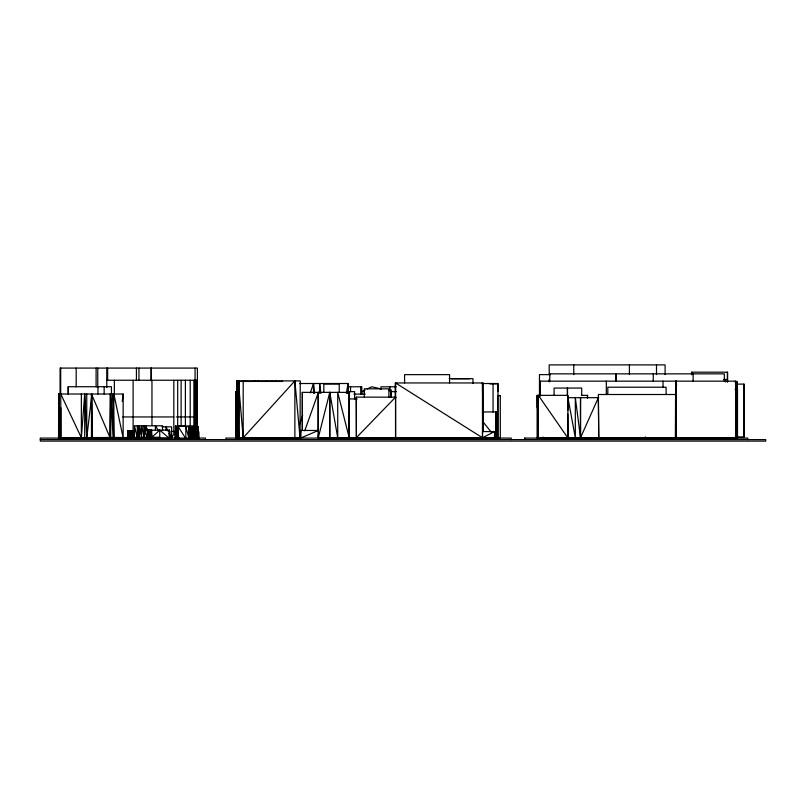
<?xml version="1.0" encoding="UTF-8"?>
<svg xmlns="http://www.w3.org/2000/svg" width="806" height="806" viewBox="0 0 806 806"><rect width="100%" height="100%" fill="white"/><g stroke="black" fill="none" stroke-linecap="round" stroke-linejoin="round"><path stroke-width="1.21" d="M178.035 438.676L178.045 426.293L185.823 426.293L185.823 438.676L178.035 426.293L178.045 438.676L198.115 438.676L198.115 426.636L185.682 426.636M237.367 394.507L236.863 380.906L236.853 437.779L236.853 380.906L300.235 380.906L300.044 438.081L300.668 430.464L300.668 438.081L318.31 430.464L318.39 392.361L304.779 430.767M302.31 430.394L302.351 392.361L302.351 430.394M444.549 437.829L496.597 437.829L495.851 411.947L495.851 437.829L494.269 435.915M497.846 391.535L497.846 383.888L489.836 383.908M580.501 437.749L580.522 397.69L580.501 437.749L598.374 397.69L598.737 437.749L598.374 394.507L675.589 394.507L675.388 437.749M91.481 437.749L91.481 394.013L110.1 437.749L110.744 394.013L113.072 437.749L113.072 394.013L113.848 437.749L113.848 394.013L123.147 437.749L123.147 394.013L58.546 394.013L60.883 437.749L60.853 407.755M59.231 410.254L58.717 394.013L58.546 437.749L145.04 437.749M300.638 438.081L300.668 430.464M494.753 437.749L494.592 431.573L482.522 437.749L482.512 431.573L494.753 431.573L494.753 437.749L318.299 437.749L329.765 392.361L337.724 437.749L337.724 392.361L349.2 437.749L349.351 392.361L302.3 392.361M395.494 397.902L395.534 382.951L482.472 437.749L482.472 382.951L483.016 431.522M175.728 438.575L175.728 427.13M318.31 435.049L318.299 437.749L318.299 392.361M175.577 426.132L175.577 438.293L177.955 438.293M567.827 410.204L567.918 397.69L575.323 437.749L575.323 397.69L580.522 437.749M175.728 431.321L175.889 438.887L175.94 427.099M238.828 431.512L238.778 437.779L238.999 432.832M175.819 438.887L175.819 431.321M645.384 437.819L645.394 436.902M144.949 437.849L127.862 437.849L127.973 430.847L128.648 437.849M150.41 430.213L150.007 437.285L149.553 430.213L149.553 438.353M171.275 437.648L171.416 431.422L171.416 438.887M198.115 438.676L198.024 426.636L198.024 438.676L197.823 426.636L197.611 438.676L197.611 426.636L197.198 438.676L197.198 426.636L196.684 438.676L196.684 426.636L196.09 438.676L196.09 426.636L195.425 438.676L195.425 426.636L194.709 438.676L193.964 426.636L193.208 438.676L192.433 426.636L191.717 438.676L191.032 426.636L191.032 438.676L190.428 426.636L190.428 438.676L189.904 426.636L189.904 438.676L189.491 426.636L189.491 438.676L189.168 426.636L189.168 438.676L188.977 426.636L188.977 438.676L185.823 426.636M236.178 437.749L236.48 425.981L236.178 437.749L300.235 437.779M149.856 430.213L149.644 437.285L149.553 430.213M538.358 395.353L537.118 438.021L537.118 395.353L567.918 395.353L567.918 438.021L538.358 395.353L538.358 438.021M237.357 432.832L237.206 437.779L237.206 380.906L237.145 437.779L237.145 380.906L237.367 388.321M482.411 411.947L496.597 411.947L495.801 437.829L495.851 411.947M135.589 430.847L127.862 430.847L128.003 437.849L128.225 430.847L128.567 437.849L128.567 430.847L129.02 437.849L129.575 430.847L129.575 437.849L130.209 430.847L130.904 437.849L131.61 430.847L131.61 437.849L132.224 430.847L132.224 437.849L134.451 430.847L133.403 437.849L133.403 430.847L134.451 437.849L134.451 425.88L162.56 425.78L162.56 430.374M58.959 394.013L58.637 437.749L59.251 422.757M149.856 437.285L150.198 430.213L150.198 438.353M197.903 437.668L198.205 431.542L198.488 438.887L198.488 431.542L198.598 438.887L198.598 431.542L197.843 431.542M197.873 438.887L198.246 431.542L198.467 438.887M150.198 437.285L150.641 430.213L150.641 438.353M60.782 437.749L60.782 394.013L81.356 437.749L84.711 394.013L86.756 437.749L91.944 394.013L91.944 437.749L91.481 394.013M150.641 437.285L151.185 430.213L151.73 437.285L159.749 430.213M134.451 425.88L137.302 437.749L138.541 425.88L139.881 433.003M122.24 401.509L123.147 394.013M159.749 437.285L139.327 437.265L141.564 425.78L144.093 437.265L144.657 433.819M145.412 429.225L145.977 425.78L145.977 430.374M150.128 434.253L148.324 430.213L147.095 437.285L144.324 430.213L169.562 430.102L169.562 438.353L144.324 438.353L144.324 425.78L148.606 430.213M346.318 393.388L348.111 383.515L299.62 383.515M299.449 424.843L302.663 415.402M310.3 392.965L313.504 383.515L314.622 393.388M171.245 438.887L174.942 431.422L171.215 431.422M236.853 380.906L238.586 437.779L238.586 380.906L238.778 437.779L238.737 380.906L238.314 437.779L238.314 380.906L243.19 437.779L294.875 380.906L300.044 437.779M356.292 437.749L395.575 397.136L395.575 437.749L395.534 382.951M140.375 437.849L140.375 438.434L141.151 437.849M176.464 437.729L175.577 438.293L175.506 425.961L196.563 425.961M175.506 425.961L175.577 437.729L178.7 435.774M365.078 390.023L361.793 391.645L364.302 391.645M367.274 388.945L371.657 386.779L381.198 388.945M539.98 437.749L543.738 437.315M549.732 373.853L724.342 373.853L724.342 381.147M550.528 374.629L539.466 374.629L539.466 396.693M449.174 378.659L472.981 378.659L472.981 383.515M451.471 378.749L469.666 378.749M723.587 379.485L727.344 379.485M106.785 380.241L196.956 380.241L196.956 426.686M238.778 381.429L282.493 381.429L282.493 380.906M734.85 381.923L737.359 381.923L737.359 437.749L539.839 437.749M481.907 383.515L497.977 383.515L497.977 438.081M736.654 384.109L744.059 384.109L744.059 436.902L736.654 436.902M347.376 386.809L361.793 386.779L361.793 394.074M396.159 386.809L380.916 386.809L380.916 389.238M735.001 389.207L737.51 389.207L737.51 437.829L539.466 437.829M388.452 389.862L390.981 389.862L390.96 397.156L390.688 389.862M237.317 391.645L235.836 391.645L235.836 437.829L300.86 437.829M347.608 391.645L354.62 391.645L354.62 398.94M390.033 391.645L396.3 391.645M353.935 394.104L365.289 394.104M581.327 395.353L587.604 395.353M500.304 395.575L497.705 395.575L497.705 437.749L500.304 437.749L500.284 395.575M356.292 397.136L356.403 437.749L356.292 397.136L396.028 397.156M567.525 397.69L598.737 397.69M348.363 398.94L357.199 398.94M122.714 416.954L173.824 416.954M176.272 416.954L194.377 416.954M194.84 416.954L197.399 416.954M195.757 426.374L197.802 426.374M161.996 426.807L171.628 426.807L171.628 438.887L169.079 433.396M300.044 430.464L318.36 430.464M175.819 431.653L175.94 438.887M173.975 432.641L176.292 432.641M140.758 437.477L60.198 437.618M60.077 437.618L140.939 437.618M175.506 437.729L179.103 437.729M318.098 437.829L417.689 437.829M524.595 438.081L747.746 438.081L747.746 439.592M140.375 438.434L144.133 438.434M40.3 439.592L765.7 439.592L765.7 441.104L40.3 441.104L40.3 438.081L205.459 438.081L205.459 439.592M159.749 438.353L159.749 430.102L169.31 438.353L169.31 430.102L169.562 438.353M482.764 421.538L491.207 432.076M158.661 430.998L155.417 425.78L155.417 430.213M239.493 381.429L239.241 380.906L239.241 381.429M568.432 397.6L567.374 395.353L567.374 388.059M168.061 431.2L166.016 426.807L166.016 430.535M236.178 425.981L237.518 430.686M676.637 384.754L675.68 381.147L676.133 437.749L676.133 381.147M676.526 383.555L675.902 381.147L675.902 437.749L675.76 381.147L675.76 437.749M258.021 380.906L258.021 381.429M144.324 425.78L145.151 431.522M140.284 433.819L139.327 425.78L139.327 437.265M320.838 393.388L319.68 383.515L319.65 393.388M735.495 435.29L735.656 437.749L735.656 381.147L735.949 437.749L735.949 381.147L539.98 381.147L539.98 395.726M198.488 431.542L198.598 438.887M567.767 414.173L567.918 438.021M537.118 395.353L537.199 407.907M318.36 437.749L318.39 392.361M587.514 397.862L587.503 395.353L587.604 397.862M494.592 431.573L494.602 437.749M743.958 384.109L743.958 436.902M737.057 381.923L737.057 389.358M727.617 381.923L727.617 372.191L691.568 372.191L691.568 374.629M727.355 372.191L727.344 381.923M725.36 379.485L725.36 381.923M693.12 373.853L693.12 381.147M691.891 372.191L691.891 374.629M666.099 394.507L666.099 387.212L607.805 387.212L607.805 394.507M665.111 374.629L665.111 364.896L549.198 364.896L549.198 374.629M663.006 381.147L663.036 387.434M656.507 364.896L656.507 374.629M653.263 373.853L653.263 381.147M629.405 364.896L629.405 374.629M616.046 373.853L616.046 381.147M615.996 373.853L615.996 381.147M606.354 381.147L606.293 394.507M581.71 395.353L581.71 388.059L554.095 388.059L554.095 395.353M573.771 364.896L573.771 374.629M567.525 388.059L567.525 395.353M549.823 373.853L549.732 381.147M549.198 379.485L549.198 381.923M540.131 381.147L540.131 396.24M524.918 438.081L524.918 439.592M511.236 439.592L511.236 438.081L225.912 438.081L225.912 439.592M497.715 383.908L497.715 391.424M496.597 411.947L496.597 437.829M493.06 383.515L493.06 412.037M483.086 431.573L483.086 382.951L395.363 382.951L395.363 397.902M449.567 382.951L449.567 374.639L404.582 374.639L404.582 382.951M389.903 386.809L389.903 390.457M388.895 397.136L388.895 388.824L364.322 388.824L364.322 397.136M360.715 386.809L360.715 394.104M350.539 386.809L350.539 391.666M349.351 392.361L349.351 437.749M349.2 392.361L349.2 437.749M347.95 383.515L347.95 393.388M339.215 392.361L339.215 384.049L323.841 384.049L323.841 392.361M313.504 383.515L313.504 393.388M294.875 380.906L294.875 437.779M271.703 380.906L271.703 381.429M257.749 380.906L257.749 381.429M257.598 380.906L257.598 381.429M254.081 380.906L254.081 381.429M247.502 380.906L247.502 381.429M245.346 380.906L245.346 381.429M243.19 380.906L243.19 437.779M236.501 391.645L236.501 437.829M235.997 391.645L235.997 437.829M198.205 438.887L197.903 426.636M197.399 426.606L197.399 368.08L60.077 368.08L60.077 394.396M196.825 380.241L196.825 426.686M195.072 368.08L195.072 380.613M195.002 380.241L195.002 425.467M194.84 380.241L194.84 425.467M194.669 425.961L194.709 438.676M194.377 380.241L194.377 425.467M194.105 380.241L194.105 425.467M193.964 426.636L193.964 438.676M193.208 426.636L193.208 438.676M192.433 426.636L192.433 438.676M191.717 426.636L191.717 438.676M190.196 380.241L190.196 425.467M185.39 380.241L185.39 425.467M181.118 380.241L181.118 425.467M177.683 380.241L177.683 425.467M176.04 427.099L176.04 438.887M175.658 426.132L175.728 438.887M174.942 431.422L174.942 438.887M173.824 380.241L173.824 431.542M151.961 380.241L151.961 425.467M151.73 430.213L151.73 438.353M151.407 368.08L151.407 380.613M151.185 430.213L151.185 438.353M150.994 368.08L150.994 380.613M150.007 430.213L150.007 438.353M149.735 430.213L149.735 438.353M149.644 430.213L149.584 438.353M148.324 430.213L148.324 438.353M147.095 430.213L147.095 438.353M144.093 425.78L144.093 437.265M141.564 425.78L141.564 437.265M138.954 368.08L138.954 380.613M138.541 425.88L138.541 437.749M137.302 425.88L137.302 437.749M136.426 368.08L136.426 380.613M133.101 380.241L133.101 431.542M130.904 430.847L130.904 437.849M130.209 430.847L130.209 437.849M129.02 430.847L129.02 437.849M128.225 430.847L128.225 437.849M128.003 430.847L127.973 437.849M127.862 430.847L127.862 437.849M114.392 380.241L114.331 394.93M111.44 394.013L111.44 386.719L68.107 386.719L68.107 394.013M110.744 394.013L110.744 437.749M110.1 394.013L110.1 437.749M107.631 368.08L107.631 380.241M107.631 437.467L107.631 438.051M106.765 368.08L106.785 387.585M106.765 437.467L106.785 438.051M104.165 386.719L104.165 394.013M97.959 386.719L97.959 394.013M97.768 368.08L97.768 386.88M96.095 368.08L96.095 386.88M86.756 394.013L86.756 437.749M84.711 394.013L84.711 437.749M81.356 394.013L81.356 437.749M76.177 368.08L76.177 386.88M68.349 386.719L68.349 394.013M60.692 368.08L60.692 394.396M58.717 394.013L58.717 437.749M329.785 392.361L329.765 437.749L329.765 392.361M348.111 383.515L348.081 393.388L348.111 383.515M276.085 380.906L276.045 381.429L275.995 380.906M254.666 381.429L254.646 380.906L254.646 381.429M266.464 381.429L266.464 380.906L266.464 381.429"/></g></svg>
